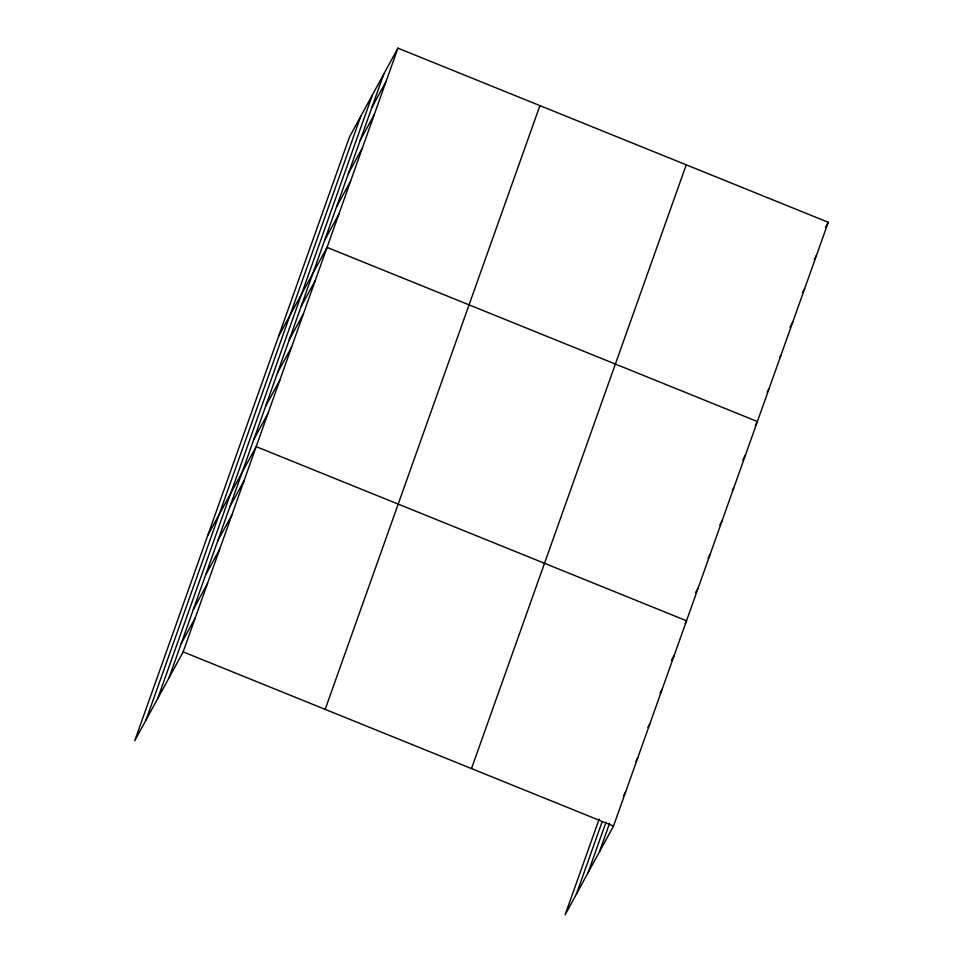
<?xml version="1.0" encoding="UTF-8"?>
<svg xmlns="http://www.w3.org/2000/svg" width="963" height="963" viewBox="0 0 963 963"><rect width="100%" height="100%" fill="white"/><g stroke="black" fill="none" stroke-linecap="round" stroke-linejoin="round"><path stroke-width="1.44" d="M146.051 719.963L360.8 116.21M157.703 698.584L372.452 94.831M169.019 677.844L383.768 74.091M397.912 48.15L349.497 136.951L134.748 740.703L183.163 651.903L397.912 48.15L828.252 222.297L613.503 826.049L565.088 914.85L599.167 819.056M325.169 709.37L539.93 105.617M471.497 768.582L686.246 164.829M576.404 894.109L602.2 821.571M588.056 872.731L606.064 822.101M599.371 851.99L609.591 823.245M371.959 107.302L386.103 81.361M360.138 140.502L374.282 114.561M348.329 173.713L362.473 147.772M336.52 206.913L350.664 180.972M324.712 240.124L338.856 214.183M278.62 336.195L327.047 247.383L757.387 421.529L755.269 425.417M301.082 306.535L315.226 280.594M289.273 339.746L303.417 313.806M277.464 372.946L291.608 347.005M265.656 406.157L279.8 380.216M253.847 439.357L267.991 413.416M207.755 535.428L256.17 446.627L686.523 620.774L685.114 623.362M229.856 506.779L244 480.838M217.698 540.989L231.842 515.049M205.528 575.212L219.672 549.271M193.358 609.423L207.502 583.482M181.188 643.633L195.333 617.692M825.423 227.485L828.252 222.297M814.325 259.384L816.443 255.496M802.516 292.596L804.635 288.707M789.997 327.095L792.826 321.907M779.597 357.706L781.017 355.118M767.078 392.218L769.196 388.33M742.75 459.929L745.579 454.741M732.349 490.54L733.77 487.94M719.83 525.04L721.961 521.152M708.022 558.251L710.14 554.351M695.503 592.751L698.331 587.562M671.524 660.173L674.353 654.984M660.064 693.083L662.183 689.195M647.894 727.294L650.013 723.406M635.724 761.516L637.843 757.616M623.555 795.727L625.673 791.839M183.163 651.903L613.503 826.049"/></g></svg>
